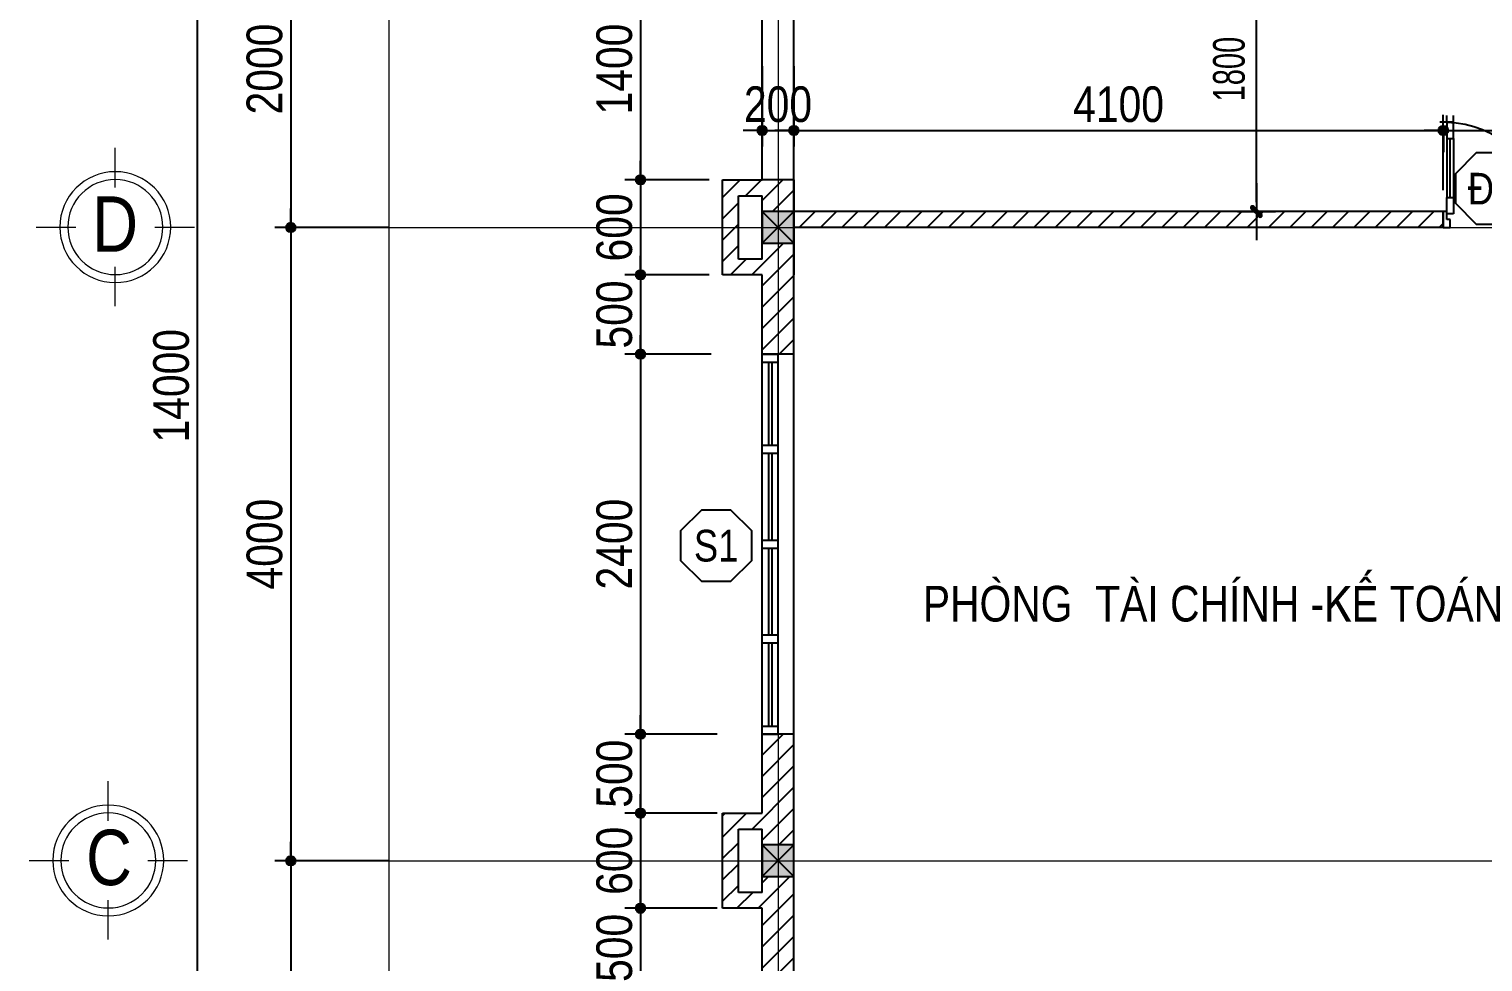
# Model space of a CAD drawing. Extents: x -79995 to 347433, y -157641 to 104789.
# Drawn here: x -17830 to -8652, y 38907 to 44799 of the extents above; entities that cross this region are included whole.
import ezdxf
from ezdxf.enums import TextEntityAlignment as Align

# ---------------------------------------------------------------- set-up
doc = ezdxf.new("R2010")
doc.units = 0
doc.linetypes.add('ACAD_ISO10W100', pattern=[18, 12, -3, 0, -3])
doc.layers.get('0').update_dxf_attribs({"color": 255, "linetype": 'CONTINUOUS'})
doc.layers.get('DEFPOINTS').update_dxf_attribs({"linetype": 'CONTINUOUS'})
for name, color, linetype in [('009', 251, 'CONTINUOUS'), ('DIM', 1, 'CONTINUOUS'), ('DOOR', 20, 'CONTINUOUS'), ('MEDIUM', 2, 'CONTINUOUS'), ('TAGS', 60, 'CONTINUOUS'), ('TEXT', 7, 'CONTINUOUS'), ('TUONG', 131, 'CONTINUOUS'), ('WALL', 4, 'CONTINUOUS')]:
    doc.layers.add(name, color=color, linetype=linetype)
doc.layers.add('TEN TRUC', color=3, linetype='CONTINUOUS', lineweight=18)
doc.layers.add('TRUC', color=24, linetype='CONTINUOUS', lineweight=0)
doc.styles.add('1', font='', dxfattribs={"height": 250})
doc.styles.add('HEL-CONDENSE', font='')
doc.styles.add('KICHTHUOC', font='', dxfattribs={"width": 0.8})
doc.styles.add('VNI-HELVE-CONDENSEN', font='')
doc.styles.get('1').set_extended_font_data('VNI-Helve-Condense')
doc.styles.get('HEL-CONDENSE').set_extended_font_data('VNI-Helve-Condense')
doc.styles.get('KICHTHUOC').set_extended_font_data('VNI-Helve-Condense')
doc.styles.get('VNI-HELVE-CONDENSEN').set_extended_font_data('VNI-Helve-Condense')
doc.dimstyles.new('1-100', dxfattribs={"dimtxt": 200, "dimasz": 60, "dimexe": 0, "dimexo": 0, "dimgap": 70, "dimtad": 1, "dimtoh": 1, "dimdec": 0, "dimzin": 9, "dimdsep": 46, "dimtxsty": 'KICHTHUOC', "dimblk": 'KTHUOC', "dimcen": 15, "dimdle": 150, "dimclrd": 256, "dimclre": 256, "dimclrt": 7, "dimadec": 0, "dimazin": 0, "dimtfac": 1, "dimtdec": 0, "dimtix": 1, "dimtmove": 2, "dimatfit": 3, "dimfxl": 1, "dimtolj": 1, "dimtzin": 1, "dimarcsym": 0})
doc.dimstyles.new('D100', dxfattribs={"dimtxt": 225, "dimasz": 1.2, "dimexe": 100, "dimexo": 0, "dimgap": 50, "dimtad": 1, "dimdec": 0, "dimzin": 13, "dimdsep": 46, "dimtxsty": 'HEL-CONDENSE', "dimblk": 'D50', "dimcen": 0, "dimclrd": 1, "dimclre": 1, "dimclrt": 7, "dimadec": 0, "dimazin": 0, "dimtfac": 1, "dimtdec": 0, "dimtmove": 0, "dimatfit": 3, "dimldrblk": 'D50', "dimfxl": 1, "dimtolj": 1, "dimtzin": 13, "dimarcsym": 0})

# ---------------------------------------------------------------- blocks, each defined once
blk = doc.blocks.new('A$C1CA434F2')
at = {"layer": 'DOOR'}
for p, q in [((-289.1, -309.3), (-289.1, -409.3)), ((-289.1, -309.3), (2110.9, -309.3)), ((-239.1, -309.3), (-239.1, -409.3)), ((885.9, -309.3), (885.9, -409.3)), ((935.9, -309.3), (935.9, -409.3)), ((1486.2, -309.3), (1486.2, -409.3)), ((1536.2, -309.3), (1536.2, -409.3)), ((2060.9, -309.3), (2060.9, -409.3)), ((2110.9, -309.3), (2110.9, -409.3)), ((-289.1, -409.3), (2110.9, -409.3))]:
    blk.add_line(p, q, dxfattribs=at)
at = {"layer": 'DOOR', "color": 251}
for p, q in [((285.2, -349.3), (-239.1, -349.3)), ((885.9, -349.3), (335.2, -349.3)), ((1486.2, -349.3), (935.9, -349.3)), ((2060.9, -349.3), (1536.2, -349.3)), ((285.2, -369.3), (-239.1, -369.3)), ((885.9, -369.3), (335.2, -369.3)), ((1486.2, -369.3), (935.9, -369.3)), ((2060.9, -369.3), (1536.2, -369.3))]:
    blk.add_line(p, q, dxfattribs=at)
at = {"layer": 'DOOR', "linetype": 'ByBlock', "lineweight": -2}
for p, q in [((285.2, -409.3), (285.2, -309.3)), ((335.2, -409.3), (335.2, -309.3))]:
    blk.add_line(p, q, dxfattribs=at)
blk = doc.blocks.new('D50')
at = {"layer": 'DIM'}
blk.add_hatch(color=256, dxfattribs=at).paths.add_polyline_path([(25, 0, 1), (-25, 0, 1)])
blk.add_line((25, 0), (100, 0), dxfattribs=at)
blk.add_circle((0, 0), 25, dxfattribs=at)
blk = doc.blocks.new('*D171')
at = {"layer": 'DEFPOINTS', "color": 0, "transparency": 16777216}
for p in [(-15555.5, 45546.2), (-16177.4, 43546.2), (-15555.5, 43546.2)]:
    blk.add_point(p, dxfattribs=at)
at = {"layer": 'DIM', "color": 1, "lineweight": -2, "transparency": 16777216}
for p, q in [((-15555.5, 45546.2), (-16277.4, 45546.2)), ((-16177.4, 45545), (-16177.4, 43547.4)), ((-15555.5, 43546.2), (-16277.4, 43546.2))]:
    blk.add_line(p, q, dxfattribs=at)
at = {"layer": 'DIM', "color": 1, "lineweight": -2, "transparency": 16777216, "xscale": 1.199999999999999, "yscale": 1.199999999999999, "zscale": 1.199999999999999}
for p, rotation in [((-16177.4, 45546.2), 90), ((-16177.4, 43546.2), 270)]:
    blk.add_blockref('D50', p, dxfattribs=dict(at, rotation=rotation))
at = {"layer": 'DIM', "color": 7, "transparency": 16777216, "insert": (-16342.3, 44546.2), "char_height": 225, "attachment_point": 5, "rotation": 90, "style": 'HEL-CONDENSE'}
blk.add_mtext('\\A1;2000', dxfattribs=at)
blk = doc.blocks.new('*D172')
at = {"layer": 'DEFPOINTS', "color": 0, "transparency": 16777216}
for p in [(-15555.5, 43546.2), (-16177.4, 39546.2), (-15555.5, 39546.2)]:
    blk.add_point(p, dxfattribs=at)
at = {"layer": 'DIM', "color": 1, "lineweight": -2, "transparency": 16777216}
for p, q in [((-15555.5, 43546.2), (-16277.4, 43546.2)), ((-16177.4, 43545), (-16177.4, 39547.4)), ((-15555.5, 39546.2), (-16277.4, 39546.2))]:
    blk.add_line(p, q, dxfattribs=at)
at = {"layer": 'DIM', "color": 1, "lineweight": -2, "transparency": 16777216, "xscale": 1.199999999999999, "yscale": 1.199999999999999, "zscale": 1.199999999999999}
for p, rotation in [((-16177.4, 43546.2), 90), ((-16177.4, 39546.2), 270)]:
    blk.add_blockref('D50', p, dxfattribs=dict(at, rotation=rotation))
at = {"layer": 'DIM', "color": 7, "transparency": 16777216, "insert": (-16342.3, 41546.2), "char_height": 225, "attachment_point": 5, "rotation": 90, "style": 'HEL-CONDENSE'}
blk.add_mtext('\\A1;4000', dxfattribs=at)
blk = doc.blocks.new('*D173')
at = {"layer": 'DEFPOINTS', "color": 0, "transparency": 16777216}
for p in [(-15555.5, 39546.2), (-16177.4, 37546.2), (-15555.5, 37546.2)]:
    blk.add_point(p, dxfattribs=at)
at = {"layer": 'DIM', "color": 1, "lineweight": -2, "transparency": 16777216}
for p, q in [((-15555.5, 39546.2), (-16277.4, 39546.2)), ((-16177.4, 39545), (-16177.4, 37547.4)), ((-15555.5, 37546.2), (-16277.4, 37546.2))]:
    blk.add_line(p, q, dxfattribs=at)
at = {"layer": 'DIM', "color": 1, "lineweight": -2, "transparency": 16777216, "xscale": 1.199999999999999, "yscale": 1.199999999999999, "zscale": 1.199999999999999}
for p, rotation in [((-16177.4, 39546.2), 90), ((-16177.4, 37546.2), 270)]:
    blk.add_blockref('D50', p, dxfattribs=dict(at, rotation=rotation))
at = {"layer": 'DIM', "color": 7, "transparency": 16777216, "insert": (-16342.3, 38546.2), "char_height": 225, "attachment_point": 5, "rotation": 90, "style": 'HEL-CONDENSE'}
blk.add_mtext('\\A1;2000', dxfattribs=at)
blk = doc.blocks.new('A$C206177D3')
at = {"layer": 'TEN TRUC', "ltscale": 1000}
for p, q in [((-36.6, 240.1), (-36.6, 490.1)), ((-286.6, -9.9), (-536.6, -9.9)), ((463.4, -9.9), (213.4, -9.9)), ((-36.6, -509.9), (-36.6, -259.9))]:
    blk.add_line(p, q, dxfattribs=at)
blk.add_circle((-36.6, -9.9), 350, dxfattribs=at)
at = {"layer": 'TEN TRUC', "color": 254, "ltscale": 1000}
blk.add_circle((-36.6, -9.9), 300, dxfattribs=at)
blk = doc.blocks.new('A$C225A2996')
at = {"layer": 'WALL'}
blk.add_hatch(color=4, dxfattribs=at).paths.add_polyline_path([(531.4, 81.6), (731.4, 81.6), (731.4, 281.6), (531.4, 281.6)])
at = {"layer": 'WALL', "color": 4}
for p, q in [((531.4, 281.6), (731.4, 81.6)), ((531.4, 81.6), (731.4, 281.6))]:
    blk.add_line(p, q, dxfattribs=at)
blk.add_lwpolyline([(531.4, 81.6), (731.4, 81.6), (731.4, 281.6), (531.4, 281.6)], close=True, dxfattribs=at)
blk = doc.blocks.new('KH-CUADI')
at = {"layer": 'TAGS'}
blk.add_lwpolyline([(-124, 300), (-300, 124), (-300, -124), (-124, -300), (124, -300), (300, -124), (300, 124), (124, 300)], close=True, dxfattribs=at)
at = {"layer": 'TAGS', "style": 'VNI-HELVE-CONDENSEN'}
blk.add_attdef('D', text='', height=300, dxfattribs=at).set_placement((0, 0), align=Align.MIDDLE)
blk = doc.blocks.new('A$C48B57989')
at = {"layer": 'DOOR'}
for p, q in [((-446, 752.5), (-403.1, 752.5)), ((-446, 652.5), (-446, 752.5)), ((-403.1, 752.5), (-403.1, 702.5)), ((711.1, 752.5), (711.1, 702.5)), ((754, 752.5), (711.1, 752.5)), ((754, 652.5), (754, 752.5)), ((-424.6, 652.5), (-446, 652.5)), ((-403.1, 702.5), (-424.6, 702.5)), ((-424.6, 702.5), (-424.6, 652.5)), ((-381.7, 666.8), (-424.6, 666.8)), ((-424.6, 666.8), (-424.6, 563.9)), ((-381.7, 563.9), (-381.7, 666.8)), ((689.7, 563.9), (689.7, 652.5)), ((689.7, 652.5), (732.6, 652.5)), ((711.1, 702.5), (732.6, 702.5)), ((732.6, 702.5), (732.6, 652.5)), ((732.6, 652.5), (754, 652.5)), ((732.6, 652.5), (732.6, 563.9)), ((-424.6, 563.9), (-381.7, 563.9)), ((-424.6, 171.4), (-424.6, 563.9)), ((-403.1, 563.9), (-403.1, 191)), ((-381.7, 191), (-381.7, 563.9)), ((689.7, 191), (689.7, 563.9)), ((732.6, 563.9), (689.7, 563.9)), ((711.1, 563.9), (711.1, 191)), ((732.6, 171.4), (732.6, 563.9)), ((-448.8, 131.8), (-448.8, 277.2)), ((-443.9, 277.2), (-448.8, 277.2)), ((-443.9, 156), (-443.9, 277.2)), ((752, 156), (752, 277.2)), ((752, 277.2), (756.8, 277.2)), ((756.8, 131.8), (756.8, 277.2)), ((-424.6, 191), (-381.7, 191)), ((-424.6, 88.2), (-424.6, 191)), ((-381.7, 191), (-381.7, 88.2)), ((732.6, 191), (689.7, 191)), ((689.7, 191), (689.7, 88.2)), ((732.6, 88.2), (732.6, 191)), ((-424.6, 131.8), (-448.8, 131.8)), ((-424.6, 156), (-443.9, 156)), ((-424.6, 131.8), (-424.6, 156)), ((732.6, 131.8), (732.6, 156)), ((732.6, 156), (752, 156)), ((732.6, 131.8), (756.8, 131.8)), ((-424.6, 88.2), (-467.4, 88.2)), ((-424.6, 88.2), (-424.6, 45.3)), ((-381.7, 88.2), (-424.6, 88.2)), ((-381.7, 88.2), (-381.7, 45.3)), ((689.7, 88.2), (689.7, 45.3)), ((689.7, 88.2), (732.6, 88.2)), ((732.6, 88.2), (732.6, 45.3)), ((732.6, 88.2), (775.4, 88.2))]:
    blk.add_line(p, q, dxfattribs=at)
at = {"layer": 'DOOR', "color": 251}
for centre, major_axis, start_param, end_param in [((-424.6, 666.8), (409.1, 409.1), 3.926991, 5.497787), ((732.6, 666.8), (-409.1, 409.1), 0.785398, 2.356194)]:
    blk.add_ellipse(centre, major_axis=major_axis, ratio=1, start_param=start_param, end_param=end_param, dxfattribs=at)
blk = doc.blocks.new('*D275')
at = {"layer": 'DEFPOINTS', "color": 0, "transparency": 16777216}
for p in [(-13201.5, 44564.6), (-13001.5, 44564.6), (-13001.5, 44157.9)]:
    blk.add_point(p, dxfattribs=at)
at = {"layer": 'DIM', "color": 1, "lineweight": -2, "transparency": 16777216}
for p, q in [((-13201.5, 44564.6), (-13201.5, 44057.9)), ((-13001.5, 44564.6), (-13001.5, 44057.9)), ((-13200.3, 44157.9), (-13002.7, 44157.9))]:
    blk.add_line(p, q, dxfattribs=at)
at = {"layer": 'DIM', "color": 1, "lineweight": -2, "transparency": 16777216, "xscale": 1.199999999999999, "yscale": 1.199999999999999, "zscale": 1.199999999999999, "rotation": 180}
blk.add_blockref('D50', (-13201.5, 44157.9), dxfattribs=at)
at = {"layer": 'DIM', "color": 1, "lineweight": -2, "transparency": 16777216, "xscale": 1.199999999999999, "yscale": 1.199999999999999, "zscale": 1.199999999999999}
blk.add_blockref('D50', (-13001.5, 44157.9), dxfattribs=at)
at = {"layer": 'DIM', "color": 7, "transparency": 16777216, "insert": (-13101.5, 44322.8), "char_height": 225, "attachment_point": 5, "style": 'HEL-CONDENSE'}
blk.add_mtext('\\A1;200', dxfattribs=at)
blk = doc.blocks.new('*D276')
at = {"layer": 'DEFPOINTS', "color": 0, "transparency": 16777216}
for p in [(-13001.5, 44564.6), (-8901.5, 44157.9), (-8901.5, 43781.4)]:
    blk.add_point(p, dxfattribs=at)
at = {"layer": 'DIM', "color": 1, "lineweight": -2, "transparency": 16777216}
for p, q in [((-13001.5, 44564.6), (-13001.5, 44057.9)), ((-8901.5, 43781.4), (-8901.5, 44257.9)), ((-13000.3, 44157.9), (-8902.7, 44157.9))]:
    blk.add_line(p, q, dxfattribs=at)
at = {"layer": 'DIM', "color": 1, "lineweight": -2, "transparency": 16777216, "xscale": 1.199999999999999, "yscale": 1.199999999999999, "zscale": 1.199999999999999, "rotation": 180}
blk.add_blockref('D50', (-13001.5, 44157.9), dxfattribs=at)
at = {"layer": 'DIM', "color": 1, "lineweight": -2, "transparency": 16777216, "xscale": 1.199999999999999, "yscale": 1.199999999999999, "zscale": 1.199999999999999}
blk.add_blockref('D50', (-8901.5, 44157.9), dxfattribs=at)
at = {"layer": 'DIM', "color": 7, "transparency": 16777216, "insert": (-10951.5, 44322.8), "char_height": 225, "attachment_point": 5, "style": 'HEL-CONDENSE'}
blk.add_mtext('\\A1;4100', dxfattribs=at)
blk = doc.blocks.new('*D277')
at = {"layer": 'DEFPOINTS', "color": 0, "transparency": 16777216}
for p in [(-7701.5, 44157.9), (-8901.5, 43781.4), (-7701.5, 43681.4)]:
    blk.add_point(p, dxfattribs=at)
at = {"layer": 'DIM', "color": 1, "lineweight": -2, "transparency": 16777216}
for p, q in [((-8901.5, 43781.4), (-8901.5, 44257.9)), ((-7701.5, 43681.4), (-7701.5, 44257.9)), ((-8900.3, 44157.9), (-7702.7, 44157.9))]:
    blk.add_line(p, q, dxfattribs=at)
at = {"layer": 'DIM', "color": 1, "lineweight": -2, "transparency": 16777216, "xscale": 1.199999999999999, "yscale": 1.199999999999999, "zscale": 1.199999999999999, "rotation": 180}
blk.add_blockref('D50', (-8901.5, 44157.9), dxfattribs=at)
at = {"layer": 'DIM', "color": 1, "lineweight": -2, "transparency": 16777216, "xscale": 1.199999999999999, "yscale": 1.199999999999999, "zscale": 1.199999999999999}
blk.add_blockref('D50', (-7701.5, 44157.9), dxfattribs=at)
at = {"layer": 'DIM', "color": 7, "transparency": 16777216, "insert": (-8301.5, 44322.8), "char_height": 225, "attachment_point": 5, "style": 'HEL-CONDENSE'}
blk.add_mtext('\\A1;1200', dxfattribs=at)
blk = doc.blocks.new('*D330')
at = {"layer": 'DEFPOINTS', "color": 0, "transparency": 16777216}
for p in [(-13545.7, 45246.2), (-13969.2, 43846.2), (-13536.5, 43846.2)]:
    blk.add_point(p, dxfattribs=at)
at = {"layer": 'DIM', "color": 1, "lineweight": -2, "transparency": 16777216}
for p, q in [((-13545.7, 45246.2), (-14069.2, 45246.2)), ((-13969.2, 45245), (-13969.2, 43847.4)), ((-13536.5, 43846.2), (-14069.2, 43846.2))]:
    blk.add_line(p, q, dxfattribs=at)
at = {"layer": 'DIM', "color": 1, "lineweight": -2, "transparency": 16777216, "xscale": 1.199999999999999, "yscale": 1.199999999999999, "zscale": 1.199999999999999}
for p, rotation in [((-13969.2, 45246.2), 90), ((-13969.2, 43846.2), 270)]:
    blk.add_blockref('D50', p, dxfattribs=dict(at, rotation=rotation))
at = {"layer": 'DIM', "color": 7, "transparency": 16777216, "insert": (-14134.1, 44546.2), "char_height": 225, "attachment_point": 5, "rotation": 90, "style": 'HEL-CONDENSE'}
blk.add_mtext('\\A1;1400', dxfattribs=at)
blk = doc.blocks.new('*D331')
at = {"layer": 'DEFPOINTS', "color": 0, "transparency": 16777216}
for p in [(-13536.5, 43846.2), (-13969.2, 43246.2), (-13536.5, 43246.2)]:
    blk.add_point(p, dxfattribs=at)
at = {"layer": 'DIM', "color": 1, "lineweight": -2, "transparency": 16777216}
for p, q in [((-13536.5, 43846.2), (-14069.2, 43846.2)), ((-13969.2, 43845), (-13969.2, 43247.4)), ((-13536.5, 43246.2), (-14069.2, 43246.2))]:
    blk.add_line(p, q, dxfattribs=at)
at = {"layer": 'DIM', "color": 1, "lineweight": -2, "transparency": 16777216, "xscale": 1.199999999999999, "yscale": 1.199999999999999, "zscale": 1.199999999999999}
for p, rotation in [((-13969.2, 43846.2), 90), ((-13969.2, 43246.2), 270)]:
    blk.add_blockref('D50', p, dxfattribs=dict(at, rotation=rotation))
at = {"layer": 'DIM', "color": 7, "transparency": 16777216, "insert": (-14134.1, 43546.2), "char_height": 225, "attachment_point": 5, "rotation": 90, "style": 'HEL-CONDENSE'}
blk.add_mtext('\\A1;600', dxfattribs=at)
blk = doc.blocks.new('*D332')
at = {"layer": 'DEFPOINTS', "color": 0, "transparency": 16777216}
for p in [(-13536.5, 43246.2), (-13969.2, 42746.2), (-13523.2, 42746.2)]:
    blk.add_point(p, dxfattribs=at)
at = {"layer": 'DIM', "color": 1, "lineweight": -2, "transparency": 16777216}
for p, q in [((-13536.5, 43246.2), (-14069.2, 43246.2)), ((-13969.2, 43245), (-13969.2, 42747.4)), ((-13523.2, 42746.2), (-14069.2, 42746.2))]:
    blk.add_line(p, q, dxfattribs=at)
at = {"layer": 'DIM', "color": 1, "lineweight": -2, "transparency": 16777216, "xscale": 1.199999999999999, "yscale": 1.199999999999999, "zscale": 1.199999999999999}
for p, rotation in [((-13969.2, 43246.2), 90), ((-13969.2, 42746.2), 270)]:
    blk.add_blockref('D50', p, dxfattribs=dict(at, rotation=rotation))
at = {"layer": 'DIM', "color": 7, "transparency": 16777216, "insert": (-14134.1, 42996.2), "char_height": 225, "attachment_point": 5, "rotation": 90, "style": 'HEL-CONDENSE'}
blk.add_mtext('\\A1;500', dxfattribs=at)
blk = doc.blocks.new('*D333')
at = {"layer": 'DEFPOINTS', "color": 0, "transparency": 16777216}
for p in [(-13523.2, 42746.2), (-13969.2, 40346.2), (-13486.5, 40346.2)]:
    blk.add_point(p, dxfattribs=at)
at = {"layer": 'DIM', "color": 1, "lineweight": -2, "transparency": 16777216}
for p, q in [((-13523.2, 42746.2), (-14069.2, 42746.2)), ((-13969.2, 42745), (-13969.2, 40347.4)), ((-13486.5, 40346.2), (-14069.2, 40346.2))]:
    blk.add_line(p, q, dxfattribs=at)
at = {"layer": 'DIM', "color": 1, "lineweight": -2, "transparency": 16777216, "xscale": 1.199999999999999, "yscale": 1.199999999999999, "zscale": 1.199999999999999}
for p, rotation in [((-13969.2, 42746.2), 90), ((-13969.2, 40346.2), 270)]:
    blk.add_blockref('D50', p, dxfattribs=dict(at, rotation=rotation))
at = {"layer": 'DIM', "color": 7, "transparency": 16777216, "insert": (-14134.1, 41546.2), "char_height": 225, "attachment_point": 5, "rotation": 90, "style": 'HEL-CONDENSE'}
blk.add_mtext('\\A1;2400', dxfattribs=at)
blk = doc.blocks.new('*D334')
at = {"layer": 'DEFPOINTS', "color": 0, "transparency": 16777216}
for p in [(-13486.5, 40346.2), (-13969.2, 39846.2), (-13486.4, 39846.2)]:
    blk.add_point(p, dxfattribs=at)
at = {"layer": 'DIM', "color": 1, "lineweight": -2, "transparency": 16777216}
for p, q in [((-13486.5, 40346.2), (-14069.2, 40346.2)), ((-13969.2, 40345), (-13969.2, 39847.4)), ((-13486.4, 39846.2), (-14069.2, 39846.2))]:
    blk.add_line(p, q, dxfattribs=at)
at = {"layer": 'DIM', "color": 1, "lineweight": -2, "transparency": 16777216, "xscale": 1.199999999999999, "yscale": 1.199999999999999, "zscale": 1.199999999999999}
for p, rotation in [((-13969.2, 40346.2), 90), ((-13969.2, 39846.2), 270)]:
    blk.add_blockref('D50', p, dxfattribs=dict(at, rotation=rotation))
at = {"layer": 'DIM', "color": 7, "transparency": 16777216, "insert": (-14134.1, 40096.2), "char_height": 225, "attachment_point": 5, "rotation": 90, "style": 'HEL-CONDENSE'}
blk.add_mtext('\\A1;500', dxfattribs=at)
blk = doc.blocks.new('*D335')
at = {"layer": 'DEFPOINTS', "color": 0, "transparency": 16777216}
for p in [(-13486.4, 39846.2), (-13969.2, 39246.2), (-13486.4, 39246.2)]:
    blk.add_point(p, dxfattribs=at)
at = {"layer": 'DIM', "color": 1, "lineweight": -2, "transparency": 16777216}
for p, q in [((-13486.4, 39846.2), (-14069.2, 39846.2)), ((-13969.2, 39845), (-13969.2, 39247.4)), ((-13486.4, 39246.2), (-14069.2, 39246.2))]:
    blk.add_line(p, q, dxfattribs=at)
at = {"layer": 'DIM', "color": 1, "lineweight": -2, "transparency": 16777216, "xscale": 1.199999999999999, "yscale": 1.199999999999999, "zscale": 1.199999999999999}
for p, rotation in [((-13969.2, 39846.2), 90), ((-13969.2, 39246.2), 270)]:
    blk.add_blockref('D50', p, dxfattribs=dict(at, rotation=rotation))
at = {"layer": 'DIM', "color": 7, "transparency": 16777216, "insert": (-14134.1, 39546.2), "char_height": 225, "attachment_point": 5, "rotation": 90, "style": 'HEL-CONDENSE'}
blk.add_mtext('\\A1;600', dxfattribs=at)
blk = doc.blocks.new('*D336')
at = {"layer": 'DEFPOINTS', "color": 0, "transparency": 16777216}
for p in [(-13486.4, 39246.2), (-13969.2, 38746.2), (-13486.5, 38746.2)]:
    blk.add_point(p, dxfattribs=at)
at = {"layer": 'DIM', "color": 1, "lineweight": -2, "transparency": 16777216}
for p, q in [((-13486.4, 39246.2), (-14069.2, 39246.2)), ((-13969.2, 39245), (-13969.2, 38747.4)), ((-13486.5, 38746.2), (-14069.2, 38746.2))]:
    blk.add_line(p, q, dxfattribs=at)
at = {"layer": 'DIM', "color": 1, "lineweight": -2, "transparency": 16777216, "xscale": 1.199999999999999, "yscale": 1.199999999999999, "zscale": 1.199999999999999}
for p, rotation in [((-13969.2, 39246.2), 90), ((-13969.2, 38746.2), 270)]:
    blk.add_blockref('D50', p, dxfattribs=dict(at, rotation=rotation))
at = {"layer": 'DIM', "color": 7, "transparency": 16777216, "insert": (-14134.1, 38996.2), "char_height": 225, "attachment_point": 5, "rotation": 90, "style": 'HEL-CONDENSE'}
blk.add_mtext('\\A1;500', dxfattribs=at)
blk = doc.blocks.new('*D361')
at = {"layer": 'DEFPOINTS', "color": 0, "transparency": 16777216}
for p in [(-16766.8, 49546.2), (-14758.8, 49546.2), (-15058.8, 35546.2)]:
    blk.add_point(p, dxfattribs=at)
at = {"layer": 'DIM', "color": 1, "lineweight": -2, "transparency": 16777216}
for p, q in [((-14758.8, 49546.2), (-16866.8, 49546.2)), ((-16766.8, 35547.4), (-16766.8, 49545)), ((-15058.8, 35546.2), (-16866.8, 35546.2))]:
    blk.add_line(p, q, dxfattribs=at)
at = {"layer": 'DIM', "color": 1, "lineweight": -2, "transparency": 16777216, "xscale": 1.199999999999999, "yscale": 1.199999999999999, "zscale": 1.199999999999999}
for p, rotation in [((-16766.8, 49546.2), 90), ((-16766.8, 35546.2), 270)]:
    blk.add_blockref('D50', p, dxfattribs=dict(at, rotation=rotation))
at = {"layer": 'DIM', "color": 7, "transparency": 16777216, "insert": (-16931.7, 42546.2), "char_height": 225, "attachment_point": 5, "rotation": 90, "style": 'HEL-CONDENSE'}
blk.add_mtext('\\A1;14000', dxfattribs=at)
blk = doc.blocks.new('KTHUOC')
at = {"ltscale": 50}
h = blk.add_hatch(color=256, dxfattribs=at)
edge = h.paths.add_edge_path()
edge.add_line((0.28, 0.53), (-0.53, -0.28))
edge.add_arc((-0.41, -0.41), 0.175, 135, 225)
edge.add_arc((-0.41, -0.41), 0.175, 225, 315)
edge.add_line((-0.28, -0.53), (0.53, 0.28))
edge.add_arc((0.41, 0.41), 0.175, 315, 405)
edge.add_arc((0.41, 0.41), 0.175, 45, 135)
for p, q in [((0, -2), (0, 2)), ((-3, 0), (3, 0))]:
    blk.add_line(p, q)
blk.add_lwpolyline([(0.28, 0.53), (-0.53, -0.28, 0.414214), (-0.53, -0.53), (-0.53, -0.53, 0.414214), (-0.28, -0.53), (0.53, 0.28, 0.414214), (0.53, 0.53), (0.53, 0.53, 0.414214)], format="xyb", close=True)
blk = doc.blocks.new('*D372')
at = {"layer": '009', "lineweight": -2, "transparency": 16777216}
for p, q in [((-10172.4, 45446.2), (-10081.9, 45446.2)), ((-10081.9, 43706.2), (-10081.9, 45386.2)), ((-10172.4, 43646.2), (-10081.9, 43646.2))]:
    blk.add_line(p, q, dxfattribs=at)
at = {"layer": 'DEFPOINTS', "color": 0, "transparency": 16777216}
for p in [(-10172.4, 45446.2), (-10081.9, 45446.2), (-10172.4, 43646.2)]:
    blk.add_point(p, dxfattribs=at)
at = {"layer": '009', "lineweight": -2, "transparency": 16777216, "xscale": 60, "yscale": 60, "zscale": 60}
for p, rotation in [((-10081.9, 45446.2), 90), ((-10081.9, 43646.2), 270)]:
    blk.add_blockref('KTHUOC', p, dxfattribs=dict(at, rotation=rotation))
at = {"layer": '009', "color": 7, "transparency": 16777216, "insert": (-10254, 44546.2), "char_height": 200, "attachment_point": 5, "rotation": 90, "style": 'KICHTHUOC'}
blk.add_mtext('\\A1;1800', dxfattribs=at)

msp = doc.modelspace()

# ---------------------------------------------------------------- hatches: boundary and pattern name
at = {"layer": '009'}
h = msp.add_hatch(dxfattribs=at)
h.set_pattern_fill('ANSI31', color=256, scale=30, style=0)
h.set_pattern_definition([(45, (-1312102.69, -334214.4), (-67.351921, 67.351921), [])])
h.paths.add_polyline_path([(-7001.548, 39446.161), (-7201.548, 39446.161), (-7201.548, 38746.161), (-7001.548, 38746.161)])
h.paths.add_polyline_path([(-9301.548, 35646.161), (-10801.548, 35646.161), (-10801.548, 35446.161), (-10351.548, 35446.161), (-10351.548, 35246.161), (-9751.548, 35246.161), (-9751.548, 35446.161), (-9301.548, 35446.161)])
h.paths.add_polyline_path([(-10251.548, 35446.161), (-9851.548, 35446.161), (-9851.548, 35346.161), (-10251.548, 35346.161)], flags=17)
h.paths.add_polyline_path([(-12201.548, 35646.161), (-12701.548, 35646.161), (-13001.548, 35646.161), (-13001.548, 35446.161), (-12801.548, 35446.161), (-12801.548, 35296.161), (-13351.548, 35296.161), (-13351.548, 35696.161), (-13201.548, 35696.161), (-13201.548, 35646.161), (-13001.548, 35646.161), (-13001.548, 36346.161), (-13201.548, 36346.161), (-13201.548, 35796.161), (-13451.548, 35796.161), (-13451.548, 35196.161), (-12701.548, 35196.161), (-12701.548, 35446.161), (-12201.548, 35446.161)])
h.paths.add_polyline_path([(-13001.548, 39446.161), (-13201.548, 39446.161), (-13201.548, 39346.161), (-13351.548, 39346.161), (-13351.548, 39746.161), (-13201.548, 39746.161), (-13201.548, 39646.161), (-13001.548, 39646.161), (-13001.548, 40346.161), (-13201.548, 40346.161), (-13201.548, 39846.161), (-13451.548, 39846.161), (-13451.548, 39246.161), (-13201.548, 39246.161), (-13201.548, 38746.161), (-13001.548, 38746.161)])
h.paths.add_polyline_path([(-7101.548, 43446.161), (-7201.548, 43446.161), (-7201.548, 39646.161), (-7101.548, 39646.161)])
h.paths.add_polyline_path([(-6301.548, 39646.161), (-7001.548, 39646.161), (-7001.548, 39446.161), (-6301.548, 39446.161)])
h.paths.add_polyline_path([(-13001.548, 43446.161), (-13201.548, 43446.161), (-13201.548, 43346.161), (-13351.548, 43346.161), (-13351.548, 43746.161), (-13201.548, 43746.161), (-13201.548, 43646.161), (-13001.548, 43646.161), (-13001.548, 43846.161), (-13201.548, 43846.161), (-13451.548, 43846.161), (-13451.548, 43246.161), (-13201.548, 43246.161), (-13201.548, 42746.161), (-13001.548, 42746.161)])
h.paths.add_polyline_path([(-8901.548, 43646.161), (-13001.548, 43646.161), (-13001.548, 43546.161), (-8901.548, 43546.161)])
h.paths.add_polyline_path([(-7201.548, 43646.161), (-7701.548, 43646.161), (-7701.548, 43546.161), (-7201.548, 43546.161)])
h.paths.add_polyline_path([(-4201.548, 43646.161), (-6001.147, 43646.161), (-6001.147, 43546.161), (-4201.548, 43546.161)])
h.paths.add_polyline_path([(-301.548, 43646.161), (-4001.548, 43646.161), (-4001.548, 43546.161), (-301.548, 43546.161)])
h.paths.add_polyline_path([(-3301.548, 39646.161), (-4001.548, 39646.161), (-4001.548, 39446.161), (-3901.548, 39446.161), (-3901.548, 39346.161), (-4301.548, 39346.161), (-4301.548, 39446.161), (-4201.548, 39446.161), (-4201.548, 39646.161), (-4901.548, 39646.161), (-4901.548, 39446.161), (-4401.548, 39446.161), (-4401.548, 39246.161), (-3801.548, 39246.161), (-3801.548, 39446.161), (-3301.548, 39446.161)])
h.paths.add_polyline_path([(-651.548, 39646.161), (-1901.548, 39646.161), (-1901.548, 39446.161), (-1401.548, 39446.161), (-1401.548, 39246.161), (-801.548, 39246.161), (-801.548, 39446.161), (-651.548, 39446.161)])
h.paths.add_polyline_path([(-901.548, 39446.161), (-901.548, 39346.161), (-1301.548, 39346.161), (-1301.548, 39446.161)], flags=17)
h.paths.add_polyline_path([(1298.452, 43646.161), (898.452, 43646.161), (898.452, 43546.161), (1298.452, 43546.161)])

# ---------------------------------------------------------------- linework, layer by layer
at = {"layer": 'MEDIUM'}
for p, q in [((-13201.548, 43846.161), (-13201.548, 45246.161)), ((-13001.548, 43846.161), (-13001.548, 45246.161)), ((-13001.548, 40346.161), (-13001.548, 42746.161))]:
    msp.add_line(p, q, dxfattribs=at)
at = {"layer": 'TRUC', "linetype": 'ACAD_ISO10W100', "ltscale": 0.2}
msp.add_lwpolyline([(-15555.532, 51593.418), (22214.78, 51593.418), (22214.78, 30516.389), (-15555.532, 30516.389)], close=True, dxfattribs=at)
for points in [[(-13101.548, 51593.418), (-13101.548, 30516.389)], [(-15555.532, 43546.161), (22214.78, 43546.161)], [(-15555.532, 39546.161), (22214.78, 39546.161)]]:
    msp.add_lwpolyline(points, dxfattribs=at)
at = {"layer": 'TUONG'}
for p, q in [((-13451.548, 43246.161), (-13451.548, 43846.161)), ((-13451.548, 43846.161), (-13201.548, 43846.161)), ((-13001.548, 43846.161), (-13001.548, 43246.161)), ((-13351.548, 43346.161), (-13351.548, 43746.161)), ((-13351.548, 43746.161), (-13201.548, 43746.161)), ((-8901.548, 43646.161), (-13001.548, 43646.161)), ((-8901.548, 43546.161), (-8901.548, 43646.161)), ((-8901.548, 43546.161), (-13001.548, 43546.161)), ((-13201.548, 43346.161), (-13351.548, 43346.161)), ((-13201.548, 43246.161), (-13451.548, 43246.161)), ((-13001.548, 42746.161), (-13201.548, 42746.161)), ((-13001.548, 40346.161), (-13201.548, 40346.161)), ((-13451.548, 39246.161), (-13451.548, 39846.161)), ((-13451.548, 39846.161), (-13201.548, 39846.161)), ((-13351.548, 39346.161), (-13351.548, 39746.161)), ((-13351.548, 39746.161), (-13201.548, 39746.161)), ((-13201.548, 39346.161), (-13351.548, 39346.161)), ((-13201.548, 39246.161), (-13451.548, 39246.161))]:
    msp.add_line(p, q, dxfattribs=at)
for points in [[(-13201.548, 43846.161), (-13201.548, 43846.161)], [(-13001.548, 43846.161), (-13201.548, 43846.161)], [(-13001.548, 42746.161), (-13001.548, 43846.161)], [(-13201.548, 43346.161), (-13201.548, 43746.161)], [(-13201.548, 42746.161), (-13201.548, 43246.161)], [(-13201.548, 39846.161), (-13201.548, 40346.161)], [(-13001.548, 38746.161), (-13001.548, 40346.161)], [(-13201.548, 39346.161), (-13201.548, 39746.161)], [(-13201.548, 38746.161), (-13201.548, 39246.161)]]:
    msp.add_lwpolyline(points, dxfattribs=at)

# ---------------------------------------------------------------- block references
at = {"layer": 'DOOR', "xscale": -1, "rotation": 180}
msp.add_blockref('A$C48B57989', (-8455.555, 44298.635), dxfattribs=at)
at = {"layer": 'DOOR', "rotation": 90}
msp.add_blockref('A$C1CA434F2', (-13510.832, 40635.256), dxfattribs=at)
at = {"layer": 'TAGS', "ltscale": 1000}
ref = msp.add_blockref('A$C206177D3', (-17321.849, 43558.025), dxfattribs=dict(at, xscale=-1))
ref.add_attrib('A', 'D', dxfattribs={"color": 7, "ltscale": 1000, "height": 350, "style": 'VNI-HELVE-CONDENSEN'}).set_placement((-17286.345, 43392.387), align=Align.CENTER)
at = {"layer": 'TAGS', "linetype": 'Continuous'}
ref = msp.add_blockref('KH-CUADI', (-8600.521, 43792.354), dxfattribs=dict(at, xscale=0.75, yscale=0.75, zscale=0.75, rotation=180))
ref.add_attrib('D', 'Ñ2', dxfattribs={"color": 7, "height": 200, "style": 'VNI-HELVE-CONDENSEN'}).set_placement((-8600.521, 43792.354), align=Align.MIDDLE)
ref = msp.add_blockref('KH-CUADI', (-13492.236, 41536.364), dxfattribs=dict(at, xscale=0.75, yscale=0.75, zscale=0.75, rotation=180))
ref.add_attrib('D', 'S1', dxfattribs={"color": 7, "height": 200, "style": 'VNI-HELVE-CONDENSEN'}).set_placement((-13492.236, 41536.364), align=Align.MIDDLE)
at = {"layer": 'TAGS', "ltscale": 1000}
ref = msp.add_blockref('A$C206177D3', (-17366.126, 39558.061), dxfattribs=dict(at, xscale=-1))
ref.add_attrib('A', 'C', dxfattribs={"color": 7, "ltscale": 1000, "height": 350, "style": 'VNI-HELVE-CONDENSEN'}).set_placement((-17325.022, 39392.423), align=Align.CENTER)
at = {"layer": 'TUONG', "color": 4}
for p in [(-13732.938, 43364.528), (-13732.938, 39364.528)]:
    msp.add_blockref('A$C225A2996', p, dxfattribs=at)

# ---------------------------------------------------------------- texts
at = {"layer": 'TEXT', "insert": (-10355.396, 41282.307), "char_height": 225, "attachment_point": 2, "style": '1'}
msp.add_mtext('PHOØNG  TAØI CHÍNH -KEÁ TOAÙN', dxfattribs=at)

# ---------------------------------------------------------------- dimensions: what is measured, and where the dimension line sits
at = {"layer": '009'}
dim = msp.add_linear_dim(base=(-10081.896, 45446.161), p1=(-10172.409, 43646.161), p2=(-10172.409, 45446.161), angle=90, dimstyle='1-100', dxfattribs=at)
dim.commit()
dim.dimension.update_dxf_attribs({"geometry": '*D372', "text_midpoint": (-10254.029, 44546.161)})
at = {"layer": 'DIM'}
for base, p1, p2, picture, middle in [((-16766.776, 49546.161), (-15058.816, 35546.161), (-14758.803, 49546.161), '*D361', (-16931.676, 42546.161)), ((-16177.392, 43546.161), (-15555.532, 45546.161), (-15555.532, 43546.161), '*D171', (-16342.292, 44546.161)), ((-13969.245, 43846.161), (-13545.685, 45246.161), (-13536.526, 43846.161), '*D330', (-14134.145, 44546.161)), ((-13969.245, 43246.161), (-13536.526, 43846.161), (-13536.526, 43246.161), '*D331', (-14134.145, 43546.161)), ((-16177.392, 39546.161), (-15555.532, 43546.161), (-15555.532, 39546.161), '*D172', (-16342.292, 41546.161)), ((-13969.245, 40346.161), (-13523.153, 42746.161), (-13486.535, 40346.161), '*D333', (-14134.145, 41546.161)), ((-13969.245, 39246.161), (-13486.422, 39846.161), (-13486.422, 39246.161), '*D335', (-14134.145, 39546.161)), ((-16177.392, 37546.161), (-15555.532, 39546.161), (-15555.532, 37546.161), '*D173', (-16342.292, 38546.161))]:
    dim = msp.add_linear_dim(base=base, p1=p1, p2=p2, angle=90, dimstyle='D100', override={"dimtmove": 1}, dxfattribs=at)
    dim.commit()
    dim.dimension.update_dxf_attribs({"geometry": picture, "text_midpoint": middle})
dim = msp.add_linear_dim(base=(-13001.548, 44157.933), p1=(-13201.548, 44564.584), p2=(-13001.548, 44564.584), dimstyle='D100', dxfattribs=at)
dim.commit()
dim.dimension.update_dxf_attribs({"geometry": '*D275', "text_midpoint": (-13101.548, 44157.933), "dimtype": 160})
for base, p1, p2, picture, middle in [((-8901.548, 44157.933), (-13001.548, 44564.584), (-8901.548, 43781.375), '*D276', (-10951.548, 44322.833)), ((-7701.548, 44157.933), (-8901.548, 43781.375), (-7701.548, 43681.375), '*D277', (-8301.548, 44322.833))]:
    dim = msp.add_linear_dim(base=base, p1=p1, p2=p2, dimstyle='D100', override={"dimtmove": 1}, dxfattribs=at)
    dim.commit()
    dim.dimension.update_dxf_attribs({"geometry": picture, "text_midpoint": middle})
for base, p1, p2, picture, middle in [((-13969.245, 42746.161), (-13536.526, 43246.161), (-13523.153, 42746.161), '*D332', (-13969.245, 42996.161)), ((-13969.245, 39846.161), (-13486.535, 40346.161), (-13486.422, 39846.161), '*D334', (-13969.245, 40096.161)), ((-13969.245, 38746.161), (-13486.422, 39246.161), (-13486.535, 38746.161), '*D336', (-13969.245, 38996.161))]:
    dim = msp.add_linear_dim(base=base, p1=p1, p2=p2, angle=90, dimstyle='D100', override={"dimtmove": 1}, dxfattribs=at)
    dim.commit()
    dim.dimension.update_dxf_attribs({"geometry": picture, "text_midpoint": middle, "dimtype": 160})

doc.saveas('drawing.dxf')
